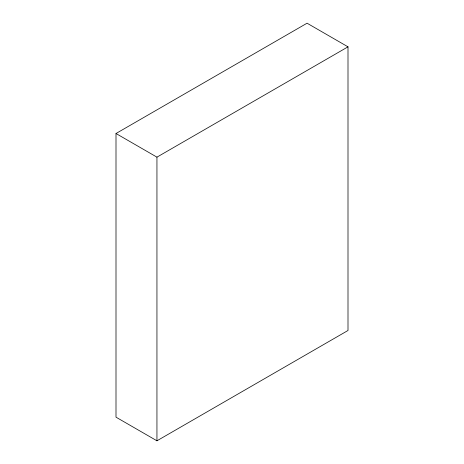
<?xml version="1.0" encoding="UTF-8"?>
<svg xmlns="http://www.w3.org/2000/svg" width="464" height="464" viewBox="0 0 464 464"><rect width="100%" height="100%" fill="white"/><g stroke="black" fill="none" stroke-linecap="round" stroke-linejoin="round"><path stroke-width="0.7" d="M116 133.51L307.058 23.2L348 46.835L348 330.49L156.942 440.8L116 417.165L116 133.51L156.942 157.145L348 46.835M156.942 157.145L156.942 440.8"/></g></svg>
